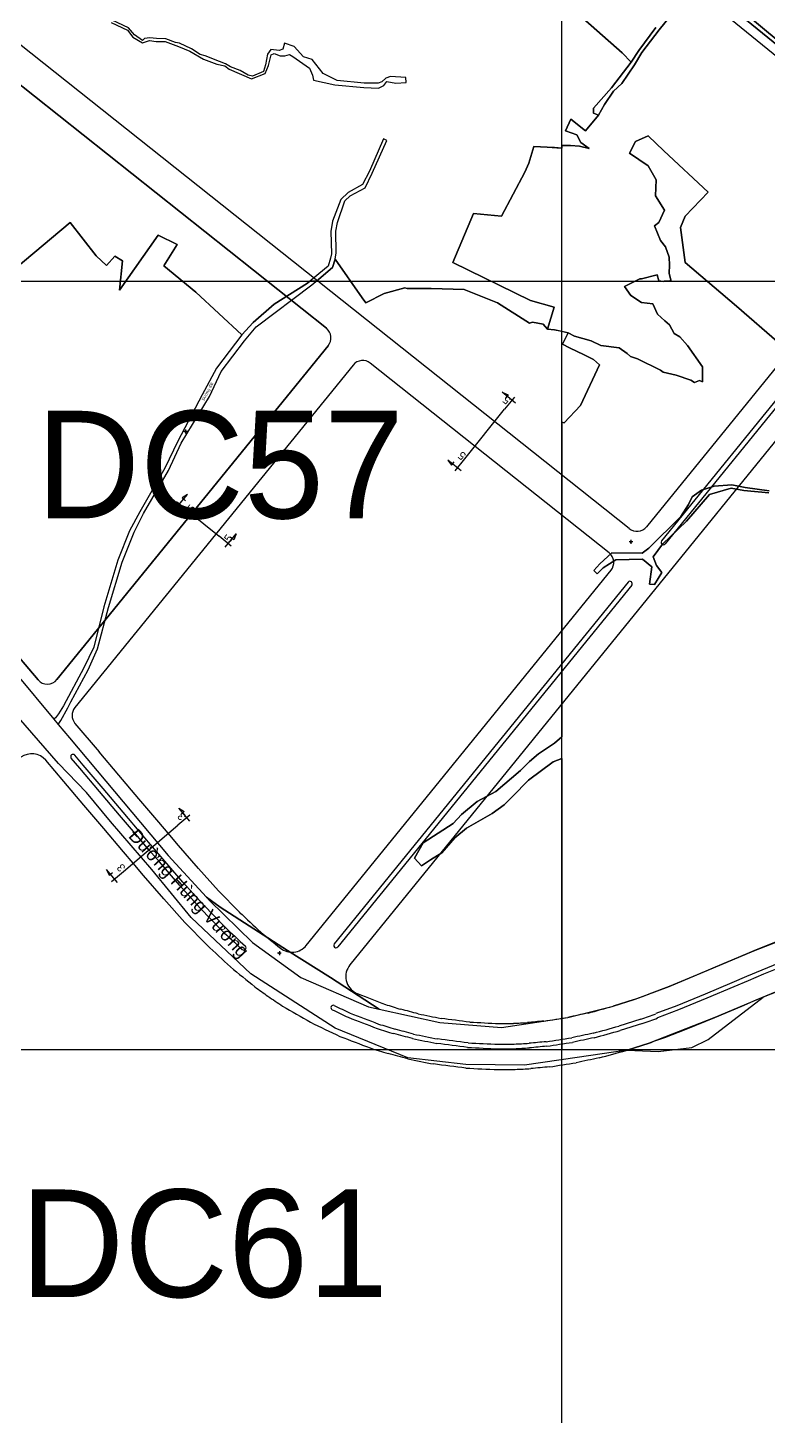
# Model space of a CAD drawing. Extents: x 547408 to 554234, y 1833375 to 1843904.
# Drawn here: x 549652 to 550134, y 1840261 to 1841165 of the extents above; entities that cross this region are included whole.
import ezdxf

# ---------------------------------------------------------------- set-up
doc = ezdxf.new("R2010")
doc.units = 0
for name, color, linetype in [('Level 1', 7, 'Continuous'), ('Level 10', 7, 'Continuous'), ('Level 11', 7, 'Continuous'), ('Level 3', 7, 'Continuous'), ('Level 30', 7, 'Continuous'), ('Level 5', 7, 'Continuous'), ('Level 52', 7, 'Continuous'), ('Level 6', 7, 'Continuous'), ('Level 62', 7, 'Continuous')]:
    doc.layers.add(name, color=color, linetype=linetype)

msp = doc.modelspace()

# ---------------------------------------------------------------- linework, layer by layer
at = {"layer": 'Level 1'}
for points in [[(549969.81, 1840920.63), (549961.12, 1840927.6)], [(549961.12, 1840927.6), (549964.99, 1840926.05), (549963.22, 1840923.84)], [(549969.03, 1840924.5), (549962.69, 1840916.61)], [(549936.86, 1840884.39), (549962.69, 1840916.61)], [(549934.48, 1840876.57), (549925.79, 1840883.54)], [(549925.79, 1840883.54), (549928.14, 1840880.1), (549929.91, 1840882.31)], [(549930.53, 1840876.49), (549936.86, 1840884.39)], [(549749.27, 1840852.57), (549756.29, 1840861.21)], [(549756.29, 1840861.21), (549752.84, 1840858.89), (549755.04, 1840857.1)], [(549749.22, 1840856.52), (549757.08, 1840850.14)], [(549757.08, 1840850.14), (549777.01, 1840833.95)], [(549784.86, 1840827.57), (549777.01, 1840833.95)], [(549780.98, 1840826.81), (549788, 1840835.45)], [(549788, 1840835.45), (549786.44, 1840831.59), (549784.24, 1840833.38)], [(549757.93, 1840652.56), (549750.21, 1840646.01)], [(549757.97, 1840648.6), (549750.77, 1840657.1)], [(549750.77, 1840657.1), (549754.27, 1840654.85), (549752.1, 1840653.02)], [(549714.73, 1840615.96), (549750.21, 1840646.01)], [(549710.9, 1840608.73), (549703.7, 1840617.23)], [(549703.7, 1840617.23), (549705.35, 1840613.4), (549707.51, 1840615.24)], [(549707.01, 1840609.41), (549714.73, 1840615.96)]]:
    msp.add_lwpolyline(points, dxfattribs=at)
at = {"layer": 'Level 10'}
msp.add_line((549669.51, 1840714.88), (549672.25, 1840711.58), dxfattribs=at)
for points in [[(549187.67, 1841360.36), (549209.07, 1841329.57), (549235.24, 1841297.09), (549252.95, 1841272.88), (549279.39, 1841235.2), (549301.38, 1841203.26), (549317.57, 1841180.2), (549346.39, 1841145.19), (549360.8, 1841121.36), (549398.77, 1841067.96), (549434.55, 1841016.72), (549487.98, 1840943.83), (549493.26, 1840936.78), (549497.13, 1840931.39), (549508.39, 1840916.08), (549558.64, 1840850.08), (549590.49, 1840810), (549641.64, 1840748.24), (549643.73, 1840750), (549646.96, 1840746.18), (549644.94, 1840744.38), (549669.51, 1840714.88)], [(550311.39, 1841147.76), (550296.23, 1841129.72), (550279.19, 1841109.23), (550253.01, 1841081.46), (550245.32, 1841071.18), (550217.8, 1841093.35), (550180.24, 1841123.34), (550090.79, 1841197.82), (550108.99, 1841222.4), (550125.35, 1841244.04), (550147.91, 1841275.49), (550154.99, 1841284.6), (550273.14, 1841180.55), (550311.39, 1841147.76)], [(550179.03, 1841121.82), (550088.77, 1841195.33), (550063.23, 1841163.41), (550052.05, 1841148.76), (550047.23, 1841140.73), (550038.89, 1841128.53), (550033.44, 1841123.57), (550027.74, 1841114.93), (550023.88, 1841107.9), (550020.62, 1841109.21), (550020.53, 1841112.37), (550032.16, 1841125.64), (550045.11, 1841142.28), (550049.96, 1841149.87), (550061.1, 1841164.91)], [(550061.1, 1841164.91), (550049.96, 1841149.87), (550045.11, 1841142.28), (550032.16, 1841125.64), (550020.53, 1841112.37), (550020.62, 1841109.21), (550023.88, 1841107.9), (550027.74, 1841114.93), (550033.44, 1841123.57), (550038.89, 1841128.53), (550047.23, 1841140.73), (550052.05, 1841148.76), (550063.23, 1841163.41), (550088.77, 1841195.33), (550179.03, 1841121.82), (550216.44, 1841091.66), (550243.83, 1841069.12), (550241.84, 1841064.3), (550225.34, 1841044.15), (550208.21, 1841022.2), (550204.8, 1841016.93)], [(549706.63, 1841168.24), (549717.33, 1841163.24), (549720.86, 1841158.56), (549727.06, 1841154.91), (549731.7, 1841156.38), (549736.09, 1841155.79), (549741.82, 1841155.91), (549750.55, 1841152.65), (549757.89, 1841149.47), (549766.88, 1841144.39), (549775.45, 1841140.99), (549780.68, 1841139.94), (549783.51, 1841137.9), (549798.1, 1841131.46), (549806.88, 1841134.92), (549809.14, 1841140.28), (549810.85, 1841147.09), (549812.76, 1841148.04), (549816.77, 1841146.43), (549819.68, 1841146.5), (549822.74, 1841147.3), (549824.99, 1841146.06), (549835.86, 1841138.5), (549837.75, 1841133.87), (549838.26, 1841130.62), (549852.26, 1841127.73), (549871.08, 1841125.82), (549880.64, 1841125.55), (549884.15, 1841127.29), (549886.11, 1841129.77), (549891.95, 1841128.75)], [(549891.95, 1841128.75), (549898.68, 1841129.12), (549898.5, 1841132.32), (549888.39, 1841133), (549885.37, 1841131.87), (549882.9, 1841129.57), (549880.42, 1841128.61), (549871.33, 1841128.61), (549853.8, 1841130.48), (549844.71, 1841135.1), (549837.57, 1841144.19), (549831.83, 1841145.91), (549825.83, 1841152.6), (549819.56, 1841154.82), (549818.52, 1841150.91), (549816.03, 1841149.87), (549810.7, 1841150.68), (549808.33, 1841147.55), (549807.06, 1841140.74), (549805.74, 1841136.39), (549798.76, 1841133.31), (549795.95, 1841133.99), (549790.56, 1841137.03), (549784.43, 1841139.33), (549781.09, 1841141.34), (549777.25, 1841142.75), (549767.82, 1841146.46), (549764.73, 1841147.33), (549758.92, 1841151.07), (549751.13, 1841154.79), (549748.54, 1841155.18), (549742.35, 1841157.54), (549736.27, 1841157.84), (549731.82, 1841158.2), (549728.45, 1841157.79), (549727.18, 1841156.48), (549722.02, 1841160.26), (549718.11, 1841164.73), (549707.48, 1841169.73)], [(549672.25, 1840711.58), (549673.94, 1840714.12), (549678.53, 1840722.31), (549680.42, 1840726.3), (549691.79, 1840747), (549697.87, 1840760.67), (549704.91, 1840787.7), (549713.84, 1840817.17), (549721.7, 1840836.69), (549727.83, 1840848.73), (549744.12, 1840876.75), (549752.36, 1840894.59), (549770.68, 1840924.79), (549778.25, 1840941.1), (549793.43, 1840961.07), (549800.99, 1840970.29), (549837.33, 1840997.46), (549850.69, 1841008.72), (549852.5, 1841014.28), (549853.18, 1841018.4), (549852.88, 1841032.49), (549853.87, 1841038.04), (549858.84, 1841052.11), (549862.12, 1841055.33), (549871.95, 1841060.68), (549876.58, 1841070.15), (549886.14, 1841091.5), (549883.82, 1841092.59), (549874.84, 1841071.38), (549870.24, 1841062.84), (549861, 1841057.61), (549856.22, 1841053.13), (549850.75, 1841038.9), (549849.65, 1841032.19), (549850.03, 1841017.74), (549849.42, 1841014.77), (549847.9, 1841009.76), (549834.4, 1840998.63), (549812.79, 1840985), (549799.1, 1840973.08), (549791.72, 1840965.02), (549775.28, 1840943.38), (549765.98, 1840926), (549750.03, 1840895.86), (549741.54, 1840878.18), (549725.32, 1840849.87), (549718.73, 1840837.52), (549711.17, 1840818.36), (549701.87, 1840788.08), (549695.52, 1840761.84), (549688.94, 1840748.27), (549675.62, 1840723.63), (549672.56, 1840718.52), (549670.48, 1840715.88), (549669.51, 1840714.88)], [(550134.56, 1840862.11), (550118.36, 1840863.83), (550109.98, 1840865.29), (550095.91, 1840861.08), (550080.97, 1840843.73), (550065.47, 1840828.8), (550059.42, 1840820.58), (550061.42, 1840814.92), (550065.07, 1840810.27), (550060.24, 1840802.56), (550056.89, 1840802.82), (550058.37, 1840814.01), (550052.3, 1840819), (550034.98, 1840818.65), (550026.79, 1840813.44), (550022.98, 1840809.61), (550020.8, 1840811.71), (550024.66, 1840815.99), (550032.44, 1840823.07), (550052.18, 1840823), (550056.55, 1840826.15), (550077.29, 1840846.79), (550082.36, 1840854.56), (550084.61, 1840859.61), (550090.68, 1840863.84), (550099.1, 1840866.47), (550110.48, 1840867.47), (550119.26, 1840865.68), (550134.88, 1840863.61)], [(550134.88, 1840863.61), (550119.26, 1840865.68), (550110.48, 1840867.47), (550099.1, 1840866.47), (550090.68, 1840863.84), (550084.61, 1840859.61), (550082.36, 1840854.56), (550077.29, 1840846.79), (550056.55, 1840826.15), (550052.18, 1840823), (550032.44, 1840823.07), (550024.66, 1840815.99), (550020.8, 1840811.71), (550022.98, 1840809.61), (550026.79, 1840813.44), (550034.98, 1840818.65), (550052.3, 1840819), (550058.37, 1840814.01), (550056.89, 1840802.82), (550060.24, 1840802.56), (550065.07, 1840810.27), (550061.42, 1840814.92), (550059.42, 1840820.58), (550065.47, 1840828.8), (550080.97, 1840843.73), (550095.91, 1840861.08), (550109.98, 1840865.29), (550118.36, 1840863.83), (550134.56, 1840862.11)], [(550176.38, 1840551.81), (550130.87, 1840534.21), (550099.52, 1840520.9), (550056.69, 1840504.26), (550042.41, 1840499.66), (550009.89, 1840494.83), (549975.71, 1840489.86), (549937.41, 1840490.36), (549899.82, 1840494.72), (549852.53, 1840513.86), (549797.62, 1840549.18), (549758.84, 1840585.96), (549733.22, 1840617.18), (549706.37, 1840648.32), (549690.71, 1840667.23), (549672.47, 1840686.15), (549646.47, 1840716.04)], [(549672.25, 1840711.58), (549679.56, 1840702.8), (549743.92, 1840626.33), (549768.83, 1840599.2)], [(549768.83, 1840599.2), (549770.77, 1840597.08), (549798.77, 1840569.67), (549830.05, 1840546.85), (549874.16, 1840527.77), (549881.1, 1840526.26)], [(549768.83, 1840599.2), (549777.75, 1840592.76), (549821.42, 1840564.36), (549849.53, 1840546.92), (549881.1, 1840526.26)], [(549881.1, 1840526.26), (549920.57, 1840517.65), (549960.63, 1840514.39), (550003.89, 1840520.96), (550033.22, 1840528.22), (550047.05, 1840532.67), (550069.7, 1840541.1), (550124.82, 1840564.23), (550162.8, 1840578.99), (550170.85, 1840581.72), (550183.76, 1840585.71), (550202.74, 1840590.57), (550220.48, 1840593.91), (550230.33, 1840594.96)]]:
    msp.add_lwpolyline(points, dxfattribs=at)
for points in [[(550090.79, 1841197.82), (550180.24, 1841123.34), (550217.8, 1841093.35), (550245.32, 1841071.18), (550253.01, 1841081.46), (550279.19, 1841109.23), (550296.23, 1841129.72), (550311.39, 1841147.76), (550273.14, 1841180.55), (550154.99, 1841284.6), (550147.91, 1841275.49), (550125.35, 1841244.04), (550108.99, 1841222.4)], [(549670.48, 1840715.88), (549669.51, 1840714.88), (549672.25, 1840711.58), (549673.94, 1840714.12), (549678.53, 1840722.31), (549680.42, 1840726.3), (549691.79, 1840747), (549697.87, 1840760.67), (549704.91, 1840787.7), (549713.84, 1840817.17), (549721.7, 1840836.69), (549727.83, 1840848.73), (549744.12, 1840876.75), (549752.36, 1840894.59), (549770.68, 1840924.79), (549778.25, 1840941.1), (549793.43, 1840961.07), (549800.99, 1840970.29), (549837.33, 1840997.46), (549850.69, 1841008.72), (549852.5, 1841014.28), (549853.18, 1841018.4), (549852.88, 1841032.49), (549853.87, 1841038.04), (549858.84, 1841052.11), (549862.12, 1841055.33), (549871.95, 1841060.68), (549876.58, 1841070.15), (549886.14, 1841091.5), (549883.82, 1841092.59), (549874.84, 1841071.38), (549870.24, 1841062.84), (549861, 1841057.61), (549856.22, 1841053.13), (549850.75, 1841038.9), (549849.65, 1841032.19), (549850.03, 1841017.74), (549849.42, 1841014.77), (549847.9, 1841009.76), (549834.4, 1840998.63), (549812.79, 1840985), (549799.1, 1840973.08), (549791.72, 1840965.02), (549775.28, 1840943.38), (549765.98, 1840926), (549750.03, 1840895.86), (549741.54, 1840878.18), (549725.32, 1840849.87), (549718.73, 1840837.52), (549711.17, 1840818.36), (549701.87, 1840788.08), (549695.52, 1840761.84), (549688.94, 1840748.27), (549675.62, 1840723.63), (549672.56, 1840718.52)], [(549881.1, 1840526.26), (549849.53, 1840546.92), (549821.42, 1840564.36), (549777.75, 1840592.76), (549768.83, 1840599.2), (549770.77, 1840597.08), (549798.77, 1840569.67), (549830.05, 1840546.85), (549874.16, 1840527.77)], [(550042.41, 1840499.66), (550062.62, 1840498.79), (550084.54, 1840501.32), (550095.01, 1840506.47), (550130.87, 1840534.21), (550099.52, 1840520.9), (550080.62, 1840513.56), (550066.8, 1840508.19), (550056.69, 1840504.26)]]:
    msp.add_lwpolyline(points, close=True, dxfattribs=at)
at = {"layer": 'Level 11'}
for p, q in [((549755.12, 1840903.34), (549755.12, 1840902.71)), ((549754.49, 1840902.09), (549753.87, 1840902.09)), ((549755.12, 1840902.71), (549754.49, 1840902.09)), ((549754.49, 1840902.09), (549755.12, 1840901.47)), ((549755.75, 1840902.09), (549755.12, 1840902.71)), ((549755.12, 1840901.47), (549755.75, 1840902.09)), ((549755.12, 1840901.47), (549755.12, 1840900.84)), ((549756.37, 1840902.09), (549755.75, 1840902.09)), ((550044.89, 1840831.58), (550044.89, 1840830.95)), ((550044.27, 1840830.33), (550043.64, 1840830.33)), ((550044.89, 1840830.95), (550044.27, 1840830.33)), ((550044.27, 1840830.33), (550044.89, 1840829.71)), ((550045.51, 1840830.33), (550044.89, 1840830.95)), ((550044.89, 1840829.71), (550045.51, 1840830.33)), ((550044.89, 1840829.71), (550044.89, 1840829.08)), ((550046.14, 1840830.33), (550045.51, 1840830.33)), ((549815.55, 1840562.73), (549814.92, 1840562.73)), ((549816.17, 1840563.35), (549815.55, 1840562.73)), ((549815.55, 1840562.73), (549816.17, 1840562.11)), ((549816.17, 1840563.98), (549816.17, 1840563.35)), ((549816.8, 1840562.73), (549816.17, 1840563.35)), ((549816.17, 1840562.11), (549816.8, 1840562.73)), ((549816.17, 1840562.11), (549816.17, 1840561.48)), ((549817.42, 1840562.73), (549816.8, 1840562.73))]:
    msp.add_line(p, q, dxfattribs=at)
for centre in [(549755.12, 1840902.09), (550044.89, 1840830.33), (549816.17, 1840562.73)]:
    msp.add_circle(centre, 0.15, dxfattribs=at)
at = {"layer": 'Level 30'}
for points in [[(549559.34, 1841617.66), (550232.2, 1841071.03)], [(550043.77, 1840838.94), (549631.13, 1841166.66)], [(549609.2, 1841157.89), (549846.74, 1840969.24)], [(549846.74, 1840969.24), (549609.2, 1841157.89)], [(550341.93, 1841145.84), (549862.07, 1840555.16)], [(550233.37, 1841059.78), (550054.95, 1840840.16)], [(550243.85, 1841051.27), (550064.81, 1840830.89)], [(550246.18, 1841049.38), (550067.14, 1840829)], [(549437.44, 1841030.04), (549441.76, 1841024.06), (549453.45, 1841007.84), (549465.14, 1840991.61), (549476.84, 1840975.39), (549482.92, 1840966.96), (549488.54, 1840959.17), (549494.22, 1840951.29), (549503.68, 1840938.17), (549515.38, 1840922.05), (549526.66, 1840906.72), (549535.57, 1840894.78), (549539.7, 1840889.26), (549547.53, 1840878.9), (549559.65, 1840863.07), (549565.17, 1840855.89), (549584.12, 1840831.69), (549596.49, 1840816.16), (549609.01, 1840800.66), (549621.62, 1840785.25), (549631.24, 1840773.64), (549638.62, 1840764.83), (549659.16, 1840740.55)], [(549847.98, 1840957.93), (549671.48, 1840740.67)], [(549671.48, 1840740.67), (549847.98, 1840957.93)], [(549864.14, 1840945.31), (549683.09, 1840722.45)], [(550030.7, 1840823.14), (549875.33, 1840946.54)], [(549833.68, 1840567.79), (550031.94, 1840811.83)], [(550043.06, 1840804.11), (549851.83, 1840568.72)], [(550045.39, 1840802.22), (549854.16, 1840566.83)], [(549659.16, 1840740.55), (549638.62, 1840764.83)], [(549683.2, 1840712.22), (549698.89, 1840693.73)], [(549676.02, 1840674.32), (549664.23, 1840688.21)], [(549686.31, 1840683.06), (549680.77, 1840689.58)], [(549688.6, 1840685), (549683.06, 1840691.52)], [(549711.83, 1840678.48), (549698.89, 1840693.73)], [(549699.25, 1840667.81), (549686.31, 1840683.06)], [(549701.54, 1840669.75), (549688.6, 1840685)], [(549724.77, 1840663.24), (549711.83, 1840678.48)], [(549688.96, 1840659.07), (549676.02, 1840674.32)], [(549714.48, 1840654.5), (549701.54, 1840669.75)], [(549712.19, 1840652.56), (549699.25, 1840667.81)], [(549737.72, 1840647.99), (549724.77, 1840663.24)], [(549701.9, 1840643.82), (549688.96, 1840659.07)], [(549725.13, 1840637.31), (549712.19, 1840652.56)], [(549727.42, 1840639.25), (549714.48, 1840654.5)], [(549714.84, 1840628.57), (549701.9, 1840643.82)], [(549743.9, 1840640.7), (549737.72, 1840647.99)], [(549731.33, 1840630.01), (549725.13, 1840637.31)], [(549733.61, 1840631.96), (549727.42, 1840639.25)], [(549750.62, 1840632.79), (549743.9, 1840640.7)], [(549763.53, 1840617.82), (549750.62, 1840632.79)], [(549721.04, 1840621.27), (549714.84, 1840628.57)], [(549738.09, 1840622.06), (549731.33, 1840630.01)], [(549740.37, 1840624.01), (549733.61, 1840631.96)], [(549753.41, 1840608.89), (549740.37, 1840624.01)], [(549727.83, 1840613.28), (549721.04, 1840621.27)], [(549751.16, 1840606.91), (549738.09, 1840622.06)], [(549776.64, 1840603.29), (549763.53, 1840617.82)], [(549741.04, 1840597.98), (549727.83, 1840613.28)], [(549764.59, 1840592.02), (549751.16, 1840606.91)], [(549766.78, 1840594.07), (549753.41, 1840608.89)], [(549754.73, 1840582.79), (549741.04, 1840597.98)], [(549790.12, 1840589.41), (549776.64, 1840603.29)], [(549778.57, 1840577.62), (549764.59, 1840592.02)], [(549780.67, 1840579.77), (549766.78, 1840594.07)], [(549769.12, 1840567.97), (549754.73, 1840582.79)], [(550143.64, 1840571.87), (550124.82, 1840564.23)], [(550124.82, 1840564.23), (550114.68, 1840559.95)], [(550066.9, 1840507.9), (550080.76, 1840513.21), (550099.52, 1840520.9), (550117.04, 1840528.35), (550126.39, 1840532.33), (550136.29, 1840536.51), (550154.51, 1840543.91), (550172.84, 1840550.72), (550176.38, 1840551.92)], [(550105.29, 1840555.95), (550087.96, 1840548.59)], [(550114.68, 1840559.95), (550105.29, 1840555.95)], [(550129.98, 1840551.76), (550119.95, 1840547.53)], [(550148.53, 1840559.29), (550129.98, 1840551.76)], [(550149.62, 1840556.49), (550131.13, 1840548.99)], [(550087.96, 1840548.59), (550069.7, 1840541.1)], [(550110.58, 1840543.53), (550093.16, 1840536.13)], [(550119.95, 1840547.53), (550110.58, 1840543.53)], [(550121.12, 1840544.76), (550111.75, 1840540.77)], [(550131.13, 1840548.99), (550121.12, 1840544.76)], [(550069.7, 1840541.1), (550056.48, 1840536.04)], [(550093.16, 1840536.13), (550074.68, 1840528.55)], [(550094.32, 1840533.36), (550075.78, 1840525.76)], [(550111.75, 1840540.77), (550094.32, 1840533.36)], [(550047.05, 1840532.67), (550033.21, 1840528.22)], [(550074.68, 1840528.55), (550061.17, 1840523.38)], [(550075.78, 1840525.76), (550062.21, 1840520.56)], [(550051.39, 1840519.88), (550037.09, 1840515.28)], [(550052.35, 1840517.04), (550037.95, 1840512.41)], [(550041.83, 1840499.48), (550056.69, 1840504.26)]]:
    msp.add_lwpolyline(points, dxfattribs=at)
for centre, radius, start, end in [((549841.77, 1840962.97), 8, 320.90998, 51.54374), ((549841.77, 1840962.97), 8, 320.90998, 51.54374), ((549870.35, 1840940.27), 8, 51.54374, 140.90998), ((550048.74, 1840845.2), 8, 231.54374, 320.90998), ((550025.73, 1840816.87), 8, 320.90998, 51.54374), ((550065.98, 1840829.94), 1.5, 140.90998, 320.90998), ((550044.22, 1840803.16), 1.5, 320.90998, 140.90998), ((549665.27, 1840745.71), 8, 220.24003, 320.90998), ((549665.27, 1840745.71), 8, 220.24003, 320.90998), ((549689.3, 1840717.4), 8, 140.90998, 220.32065), ((549655.08, 1840680.44), 12, 40.32065, 126.07486), ((549681.91, 1840690.55), 1.51, 40.32065, 220.32065), ((558644.26, 1850095.8), 12991.05, 227.034526, 227.118902), ((558644.26, 1850095.8), 13004.55, 227.033028, 227.113523), ((558644.26, 1850095.8), 13007.55, 227.032695, 227.113523), ((552813.8, 1844250.36), 4749.34, 230.67604, 230.8733), ((558644.26, 1850095.8), 13021.05, 227.0312, 227.122997), ((549793.02, 1840566.22), 1.5, 227.11352, 47.11352), ((549824.37, 1840575.35), 12, 230.8733, 320.90998), ((549852.99, 1840567.77), 1.5, 140.90998, 320.90998), ((552813.8, 1844250.36), 4779.34, 230.66486, 230.90987), ((549871.39, 1840547.59), 12, 140.90998, 244.42134), ((550229.1, 1841122.08), 722.33, 233.57786, 234.41109), ((621542.03, 1948224.43), 129393.79, 236.3319912, 236.3370652), ((635908.53, 2020292.71), 199287.43, 244.4213365, 244.4217357), ((685472.64, 2193612.03), 378221.27, 248.9898096, 248.9926769), ((536157.5, 1879450.51), 41322.13, 289.641182, 289.655076), ((566305.42, 1868889.47), 32805.2, 239.829327, 239.866093), ((549851.21, 1840527.32), 1.5, 64.41862, 244.41862), ((635908.53, 2020292.71), 199303.93, 244.4186222, 244.4219249), ((635908.53, 2020292.71), 199300.93, 244.4186222, 244.4218905), ((585350.52, 1953531.09), 118436.39, 252.5756256, 252.5807309), ((514681.67, 1706240.95), 138825.53, 75.3013871, 75.3062093), ((549259.74, 1843314.71), 2891.85, 285.18197, 285.51358), ((635908.53, 2020292.71), 199317.43, 244.4159865, 244.4220797), ((685472.64, 2193612.03), 378237.77, 248.98971, 248.9927551), ((685472.64, 2193612.03), 378234.77, 248.9897281, 248.9927409), ((585350.52, 1953531.09), 118449.89, 252.5754214, 252.5808863), ((594957.88, 2063400.16), 227384.56, 258.5724562, 258.5762801), ((528363.66, 1672049.46), 169844.47, 82.7016373, 82.7079958), ((557864.19, 2006883.14), 166553.89, 267.2730159, 267.2795548), ((549955.59, 1841149.78), 632.83, 270.31429, 271.16056), ((545846.38, 1918831.52), 78422.84, 273.0129433, 273.0196871), ((554893.05, 1788813.7), 51936.99, 95.419086, 95.430727), ((532708.24, 1954311.73), 115097.7, 278.634595, 278.6425334), ((567441.15, 1759422.09), 82952.3, 102.1252446, 102.1345576), ((549259.74, 1843314.71), 2905.35, 285.17486, 285.51898), ((536157.5, 1879450.51), 41335.63, 289.640887, 289.65529), ((536157.5, 1879450.51), 41338.63, 289.640822, 289.655338), ((685472.64, 2193612.03), 378251.27, 248.9896284, 248.9928191), ((585350.52, 1953531.09), 118452.89, 252.575376, 252.5809208), ((514681.67, 1706240.95), 138809.03, 75.3011927, 75.3063713), ((514681.67, 1706240.95), 138812.03, 75.301228, 75.3063419), ((594957.88, 2063400.16), 227401.06, 258.5723375, 258.5764301), ((594957.88, 2063400.16), 227398.06, 258.572359, 258.5764028), ((528363.66, 1672049.46), 169830.97, 82.7014555, 82.7081601), ((532708.24, 1954311.73), 115111.2, 278.6344064, 278.6427382), ((567441.15, 1759422.09), 82938.8, 102.1249961, 102.1348418), ((567441.15, 1759422.09), 82935.8, 102.124941, 102.134905), ((549259.74, 1843314.71), 2908.35, 285.17329, 285.52018), ((536157.5, 1879450.51), 41352.13, 289.640528, 289.655552), ((585350.52, 1953531.09), 118466.39, 252.5751718, 252.5810761), ((514681.67, 1706240.95), 138795.53, 75.3010335, 75.3065039), ((528363.66, 1672049.46), 169827.97, 82.7014151, 82.7081966), ((557864.19, 2006883.14), 166570.39, 267.2727894, 267.2797042), ((557864.19, 2006883.14), 166567.39, 267.2728306, 267.2796772), ((549955.59, 1841149.78), 649.33, 270.27548, 271.18424), ((549955.59, 1841149.78), 646.33, 270.28243, 271.18), ((545846.38, 1918831.52), 78436.34, 273.0127847, 273.0198946), ((545846.38, 1918831.52), 78439.34, 273.0127497, 273.0199407), ((554893.05, 1788813.7), 51923.49, 95.418668, 95.431041), ((554893.05, 1788813.7), 51920.49, 95.418575, 95.43111), ((532708.24, 1954311.73), 115114.2, 278.6343645, 278.6427838), ((549259.74, 1843314.71), 2921.85, 285.16624, 285.52554), ((594957.88, 2063400.16), 227414.56, 258.5722403, 258.5765528), ((528363.66, 1672049.46), 169814.47, 82.7012333, 82.7083609), ((557864.19, 2006883.14), 166583.89, 267.2726041, 267.279825), ((554893.05, 1788813.7), 51906.99, 95.418157, 95.431424), ((532708.24, 1954311.73), 115127.7, 278.6341758, 278.6429886), ((567441.15, 1759422.09), 82922.3, 102.1246931, 102.1351894), ((549955.59, 1841149.78), 662.83, 270.24481, 271.20296), ((545846.38, 1918831.52), 78452.84, 273.0125932, 273.0201482)]:
    msp.add_arc(centre, radius, start, end, dxfattribs=at)
at = {"layer": 'Level 52'}
for p, q in [((550002.25, 1841097.68), (550005.84, 1841105.31)), ((550005.84, 1841105.31), (550002.25, 1841097.68)), ((550005.84, 1841105.31), (550015.31, 1841097.75)), ((550015.31, 1841097.75), (550005.84, 1841105.31)), ((550015.31, 1841097.75), (550023.88, 1841107.9)), ((550023.88, 1841107.9), (550015.31, 1841097.75)), ((550000, 1841086.47), (550000, 1841088.24)), ((550000, 1841088.24), (550000, 1841086.47)), ((550047.75, 1841090.82), (550043.96, 1841083.13)), ((550043.96, 1841083.13), (550047.75, 1841090.82)), ((549608.37, 1840978.15), (549680.03, 1841038.12)), ((549680.03, 1841038.12), (549608.37, 1840978.15)), ((549712.06, 1840994.09), (549737.32, 1841029.89)), ((549737.32, 1841029.89), (549712.06, 1840994.09)), ((549737.32, 1841029.89), (549749.59, 1841023.7)), ((549749.59, 1841023.7), (549737.32, 1841029.89)), ((549749.59, 1841023.7), (549741.07, 1841009.79)), ((549741.07, 1841009.79), (549749.59, 1841023.7)), ((549852.5, 1841014.28), (549870.08, 1840989.03)), ((549870.08, 1840989.03), (549852.5, 1841014.28)), ((549741.07, 1841009.79), (549761.82, 1840992.77)), ((549761.82, 1840992.77), (549741.07, 1841009.79)), ((550061.95, 1841004.07), (550051.77, 1841001.43)), ((550051.77, 1841001.43), (550061.95, 1841004.07)), ((549836.06, 1841000), (549840.34, 1841000)), ((549840.34, 1841000), (549836.06, 1841000)), ((549884.41, 1840991.96), (549897.84, 1840995.66)), ((549897.84, 1840995.66), (549884.41, 1840991.96)), ((549897.84, 1840995.66), (549899.39, 1840995.15)), ((549899.39, 1840995.15), (549897.84, 1840995.66)), ((550050.7, 1841001.46), (550040.78, 1840996.45)), ((550040.78, 1840996.45), (550050.7, 1841001.46)), ((550040.78, 1840996.45), (550044.85, 1840990.64)), ((550051.77, 1841001.43), (550050.7, 1841001.46)), ((550050.7, 1841001.46), (550051.77, 1841001.43)), ((550066.56, 1841000), (550065.74, 1840999.67)), ((550065.74, 1840999.67), (550066.56, 1841000)), ((550070.5, 1841000), (550066.56, 1841000)), ((550066.56, 1841000), (550070.5, 1841000)), ((549761.82, 1840992.77), (549791.72, 1840965.02)), ((549791.72, 1840965.02), (549761.82, 1840992.77)), ((549870.08, 1840989.03), (549872.32, 1840985.82)), ((549872.32, 1840985.82), (549870.08, 1840989.03)), ((549872.32, 1840985.82), (549884.41, 1840991.96)), ((549884.41, 1840991.96), (549872.32, 1840985.82)), ((549987.83, 1840971.9), (549990.7, 1840968.6)), ((549990.7, 1840968.6), (549987.83, 1840971.9)), ((549995.18, 1840968.34), (549990.7, 1840968.6)), ((550004.06, 1840966.24), (549995.18, 1840968.34)), ((550000.32, 1840958.94), (550004.06, 1840966.24)), ((550004.06, 1840966.24), (550000.32, 1840958.94)), ((550004.87, 1840956.52), (550000.32, 1840958.94)), ((550000.32, 1840958.94), (550004.87, 1840956.52)), ((550008.22, 1840964.03), (550004.06, 1840966.24)), ((550018.99, 1840961.1), (550008.22, 1840964.03)), ((550025.2, 1840958.11), (550018.99, 1840961.1)), ((550037.12, 1840956.63), (550025.2, 1840958.11)), ((550081.6, 1840958.1), (550091.35, 1840944.11)), ((550014.41, 1840952.01), (550004.87, 1840956.52)), ((550004.87, 1840956.52), (550014.41, 1840952.01)), ((550020.42, 1840948.86), (550014.41, 1840952.01)), ((550014.41, 1840952.01), (550020.42, 1840948.86)), ((550024.47, 1840945.42), (550020.42, 1840948.86)), ((550020.42, 1840948.86), (550024.47, 1840945.42)), ((550042.51, 1840952.78), (550037.12, 1840956.63)), ((550064.09, 1840942.07), (550049.25, 1840949.44)), ((550091.35, 1840944.11), (550091.36, 1840934.42)), ((550083.93, 1840935.41), (550074.29, 1840938.83)), ((550000, 1840703.45), (550000, 1840908.18)), ((550000, 1840908.18), (550001.51, 1840907.82)), ((550001.51, 1840907.82), (550000, 1840908.18)), ((550000, 1840908.18), (550000, 1840703.45)), ((549984.76, 1840692.38), (549995.22, 1840699.32)), ((549995.22, 1840699.32), (549984.76, 1840692.38)), ((549995.22, 1840699.32), (550000, 1840703.45)), ((550000, 1840703.45), (549995.22, 1840699.32)), ((549973.02, 1840681.46), (549978.86, 1840687.51)), ((549978.86, 1840687.51), (549973.02, 1840681.46)), ((549994.24, 1840687.28), (549978.25, 1840675.3)), ((549978.25, 1840675.3), (549994.24, 1840687.28)), ((549978.86, 1840687.51), (549984.76, 1840692.38)), ((549984.76, 1840692.38), (549978.86, 1840687.51)), ((550000, 1840689.29), (549994.24, 1840687.28)), ((549994.24, 1840687.28), (550000, 1840689.29)), ((550000, 1840504.14), (550000, 1840689.29)), ((550000, 1840689.29), (550000, 1840504.14)), ((549957.07, 1840667.92), (549973.02, 1840681.46)), ((549973.02, 1840681.46), (549957.07, 1840667.92)), ((549978.25, 1840675.3), (549967.92, 1840664.74)), ((549967.92, 1840664.74), (549978.25, 1840675.3)), ((549934.7, 1840652.85), (549944.76, 1840661.36)), ((549944.76, 1840661.36), (549934.7, 1840652.85)), ((549944.76, 1840661.36), (549957.07, 1840667.92)), ((549957.07, 1840667.92), (549944.76, 1840661.36)), ((549967.92, 1840664.74), (549962.43, 1840659.26)), ((549962.43, 1840659.26), (549967.92, 1840664.74)), ((549929.19, 1840647.05), (549934.7, 1840652.85)), ((549934.7, 1840652.85), (549929.19, 1840647.05)), ((549954.57, 1840653.7), (549937.8, 1840644.07)), ((549937.8, 1840644.07), (549954.57, 1840653.7)), ((549962.43, 1840659.26), (549954.57, 1840653.7)), ((549954.57, 1840653.7), (549962.43, 1840659.26)), ((549909.79, 1840634.45), (549929.19, 1840647.05)), ((549929.19, 1840647.05), (549909.79, 1840634.45)), ((549937.8, 1840644.07), (549930.26, 1840637.75)), ((549930.26, 1840637.75), (549937.8, 1840644.07)), ((549904.02, 1840624.53), (549909.79, 1840634.45)), ((549909.79, 1840634.45), (549904.02, 1840624.53)), ((549930.26, 1840637.75), (549921.8, 1840628.1)), ((549921.8, 1840628.1), (549930.26, 1840637.75)), ((549908.6, 1840619.52), (549904.02, 1840624.53)), ((549904.02, 1840624.53), (549908.6, 1840619.52)), ((549914.51, 1840623.46), (549908.6, 1840619.52)), ((549908.6, 1840619.52), (549914.51, 1840623.46)), ((549921.8, 1840628.1), (549914.51, 1840623.46)), ((549914.51, 1840623.46), (549921.8, 1840628.1)), ((549603.25, 1840500), (549951.51, 1840500)), ((549951.51, 1840500), (550000, 1840500)), ((550000, 1840500), (550000, 1840504.14)), ((550000, 1840504.14), (550000, 1840500)), ((550000, 1840500), (550036.29, 1840500)), ((550073.1, 1840500), (550104.26, 1840500)), ((550104.26, 1840500), (550445.82, 1840500))]:
    msp.add_line(p, q, dxfattribs=at)
for points in [[(550045.11, 1841142.28), (550039.26, 1841148.37), (549997.16, 1841185.67)], [(549997.16, 1841185.67), (550039.26, 1841148.37), (550045.11, 1841142.28)], [(550023.88, 1841107.9), (550020.62, 1841109.21), (550020.53, 1841112.37), (550032.16, 1841125.64), (550045.11, 1841142.28)], [(550045.11, 1841142.28), (550032.16, 1841125.64), (550020.53, 1841112.37), (550020.62, 1841109.21), (550023.88, 1841107.9)], [(550017.75, 1841086.14), (550012.25, 1841090.04), (550009.74, 1841095.21), (550002.25, 1841097.68)], [(550002.25, 1841097.68), (550009.74, 1841095.21), (550012.25, 1841090.04), (550017.75, 1841086.14)], [(550095.16, 1841057.73), (550066.31, 1841084.64), (550056.13, 1841094.37), (550047.75, 1841090.82)], [(550047.75, 1841090.82), (550056.13, 1841094.37), (550066.31, 1841084.64)], [(549942.42, 1841043.92), (549960.6, 1841042.19), (549975.9, 1841070.89), (549978.36, 1841076.77), (549981.75, 1841087.42)], [(549981.75, 1841087.42), (549978.36, 1841076.77), (549975.9, 1841070.89), (549960.6, 1841042.19), (549942.42, 1841043.92)], [(549981.75, 1841087.42), (549990.48, 1841087.05), (550000, 1841086.47)], [(550000, 1841086.47), (549995.24, 1841086.76), (549990.48, 1841087.05), (549986.12, 1841087.24), (549981.75, 1841087.42)], [(550000, 1841088.24), (550005.52, 1841088.24), (550011.32, 1841087.67), (550017.75, 1841086.14)], [(550017.75, 1841086.14), (550011.32, 1841087.67), (550005.52, 1841088.24), (550000, 1841088.24)], [(550066.31, 1841084.64), (550095.16, 1841057.73)], [(550043.96, 1841083.13), (550056.1, 1841074.86), (550061.24, 1841065.93), (550060.94, 1841055.43)], [(550060.94, 1841055.43), (550061.24, 1841065.93), (550056.1, 1841074.86), (550043.96, 1841083.13)], [(550113.58, 1840983.6), (550080.18, 1841012.12), (550077.14, 1841034.79), (550080.17, 1841042.12), (550095.16, 1841057.73)], [(550095.16, 1841057.73), (550080.17, 1841042.12), (550077.14, 1841034.79), (550080.18, 1841012.12), (550113.58, 1840983.6), (550141.57, 1840959.32), (550155.98, 1840947.35)], [(550060.94, 1841055.43), (550066.65, 1841046.1), (550063.1, 1841037.99), (550060.26, 1841036)], [(550060.26, 1841036), (550063.1, 1841037.99), (550066.65, 1841046.1), (550060.94, 1841055.43)], [(549979.6, 1840987.29), (549929.11, 1841012.1), (549942.42, 1841043.92)], [(549942.42, 1841043.92), (549929.11, 1841012.1)], [(549680.03, 1841038.12), (549697, 1841016.31), (549703.62, 1841010.01)], [(549703.62, 1841010.01), (549697, 1841016.31), (549680.03, 1841038.12)], [(550060.26, 1841036), (550064.01, 1841026.37), (550067.34, 1841022.32), (550069.84, 1841015.51), (550069.94, 1841010.25), (550069.68, 1841005.12), (550070.77, 1841000.66), (550070.5, 1841000)], [(550070.5, 1841000), (550070.77, 1841000.66), (550069.68, 1841005.12), (550069.94, 1841010.25), (550069.84, 1841015.51), (550067.34, 1841022.32), (550064.01, 1841026.37), (550060.26, 1841036)], [(549703.62, 1841010.01), (549709.03, 1841016.11), (549714.1, 1841013.1), (549712.06, 1840994.09)], [(549712.06, 1840994.09), (549714.1, 1841013.1), (549709.03, 1841016.11), (549703.62, 1841010.01)], [(549840.34, 1841000), (549850.69, 1841008.72), (549852.5, 1841014.28)], [(549852.5, 1841014.28), (549850.69, 1841008.72), (549840.34, 1841000)], [(549929.11, 1841012.1), (549979.6, 1840987.29), (549994.94, 1840982.94), (549990.7, 1840968.6)], [(550065.74, 1840999.67), (550062.92, 1841000.21), (550061.95, 1841004.07)], [(550061.95, 1841004.07), (550062.92, 1841000.21), (550065.74, 1840999.67)], [(549791.72, 1840965.02), (549799.1, 1840973.08), (549812.79, 1840985), (549834.4, 1840998.63), (549836.06, 1841000)], [(549836.06, 1841000), (549834.4, 1840998.63), (549812.79, 1840985), (549799.1, 1840973.08), (549791.72, 1840965.02)], [(549899.39, 1840995.15), (549914.98, 1840995.21), (549936.35, 1840994.56), (549958.02, 1840985.87), (549978.87, 1840972.49)], [(549978.87, 1840972.49), (549958.02, 1840985.87), (549936.35, 1840994.56), (549914.98, 1840995.21), (549899.39, 1840995.15)], [(549990.7, 1840968.6), (549995.18, 1840968.34), (549999.62, 1840967.29), (550004.06, 1840966.24), (550008.22, 1840964.03), (550018.99, 1840961.1), (550025.2, 1840958.11), (550037.12, 1840956.63), (550042.51, 1840952.78), (550044.59, 1840950.81), (550049.25, 1840949.44), (550064.09, 1840942.07), (550065.91, 1840940.72), (550074.29, 1840938.83), (550083.93, 1840935.41), (550086.32, 1840933.99), (550089.45, 1840935.37), (550091.36, 1840934.42), (550091.35, 1840944.11), (550081.6, 1840958.1), (550076.74, 1840963.73), (550073.04, 1840965.95), (550069.99, 1840971.55), (550066.97, 1840974.08), (550062.17, 1840978.33), (550059.08, 1840985.25), (550051.68, 1840986.11), (550044.85, 1840990.64), (550040.78, 1840996.45)], [(549990.7, 1840968.6), (549994.94, 1840982.94), (549979.6, 1840987.29)], [(550044.85, 1840990.64), (550051.68, 1840986.11), (550059.08, 1840985.25)], [(550059.08, 1840985.25), (550062.17, 1840978.33), (550066.97, 1840974.08), (550069.99, 1840971.55), (550073.04, 1840965.95), (550076.74, 1840963.73), (550081.6, 1840958.1)], [(550155.98, 1840947.35), (550141.57, 1840959.32), (550113.58, 1840983.6)], [(549978.87, 1840972.49), (549980.83, 1840973.26), (549987.83, 1840971.9)], [(549987.83, 1840971.9), (549980.83, 1840973.26), (549978.87, 1840972.49)], [(550049.25, 1840949.44), (550044.59, 1840950.81), (550042.51, 1840952.78)], [(550001.51, 1840907.82), (550012.03, 1840918.97), (550024.47, 1840945.42)], [(550024.47, 1840945.42), (550012.03, 1840918.97), (550001.51, 1840907.82)], [(550074.29, 1840938.83), (550065.91, 1840940.72), (550064.09, 1840942.07)], [(550091.36, 1840934.42), (550089.45, 1840935.37), (550086.32, 1840933.99), (550083.93, 1840935.41)], [(550036.29, 1840500), (550037.19, 1840499.89), (550062.62, 1840498.79), (550073.1, 1840500)]]:
    msp.add_lwpolyline(points, dxfattribs=at)
at = {"layer": 'Level 62'}
for p, q in [((550000, 1840000), (550000, 1842500)), ((548500, 1841000), (551500, 1841000)), ((548500, 1840500), (552500, 1840500))]:
    msp.add_line(p, q, dxfattribs=at)

# ---------------------------------------------------------------- texts
at = {"layer": 'Level 1'}
for s, rotation, p in [('5', 141.2723, (549967.11, 1840923.37)), ('5', 141.2723, (549938.04, 1840887.13)), ('5', 50.90998, (549759.81, 1840848.94)), ('5', 50.90998, (549783.74, 1840829.49)), ('3', 130.2723, (549755.81, 1840651.85)), ('3', 130.2723, (549716.38, 1840618.45))]:
    msp.add_text(s, height=5.21, rotation=rotation, dxfattribs=at).set_placement(p)
at = {"layer": 'Level 3'}
for p in [(549960.6, 1840514.34), (549960.6, 1840514.34), (550009.86, 1840494.78)]:
    msp.add_text('D', height=0.1, dxfattribs=at).set_placement(p)
at = {"layer": 'Level 5'}
for s, height, rotation, p in [('Đường đất', 1.926, 61.44967, (549767.23, 1840922.01)), ('Đường Hùng Vương', 8.7803, 312.67838, (549717.48, 1840638.52))]:
    msp.add_text(s, height=height, rotation=rotation, dxfattribs=at).set_placement(p)
at = {"layer": 'Level 6'}
msp.add_text('D', height=0.1, dxfattribs=at).set_placement((550009.86, 1840494.78))
at = {"layer": 'Level 62'}
for s, p in [('DC57', (549657.91, 1840845.59)), ('DC61', (549647.59, 1840338.99))]:
    msp.add_text(s, height=70, dxfattribs=at).set_placement(p)

doc.saveas('drawing.dxf')
